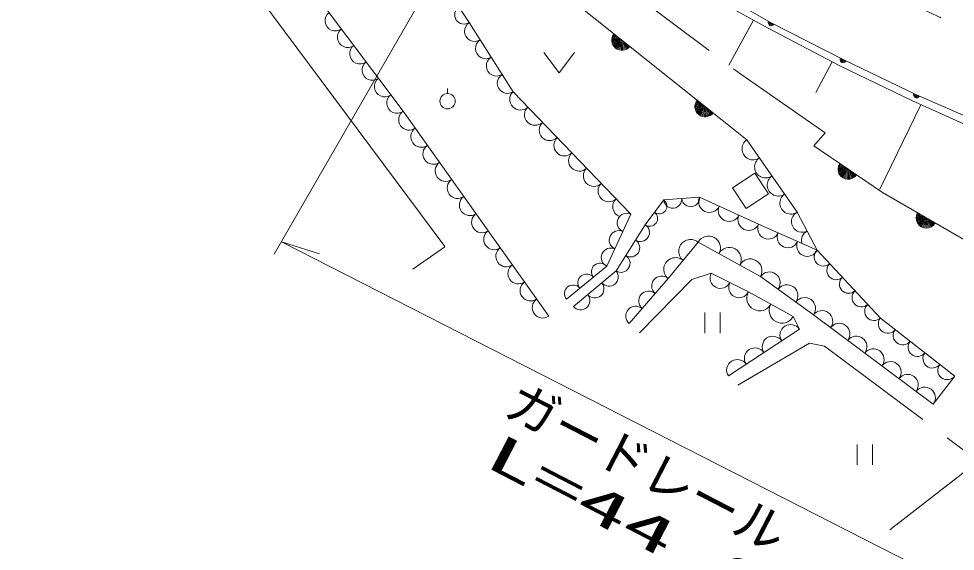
# Model space of a CAD drawing. Units: millimetres, scale not verified. Extents: x 40000 to 680000, y 20000 to 380000.
# Drawn here: x 79838 to 125654, y 254458 to 280539 of the extents above; entities that cross this region are included whole.
import ezdxf
from ezdxf.enums import TextEntityAlignment as Align

# ---------------------------------------------------------------- set-up
doc = ezdxf.new("R2010")
doc.units = ezdxf.units.MM
doc.header["$LTSCALE"] = 1000
doc.linetypes.add('CHAIN', pattern=[18.5, 12, -1.5, 3.5, -1.5])
doc.linetypes.add('DASHED', pattern=[7.5, 6, -1.5])
for name, color, linetype, lineweight in [('M-BGD', 7, 'Continuous', 13), ('M-BMK', 2, 'CHAIN', 13), ('M-STR-HTXT', 7, 'Continuous', 13), ('M-STR-STRC', 7, 'Continuous', 13)]:
    doc.layers.add(name, color=color, linetype=linetype, lineweight=lineweight)
doc.styles.add('ＭＳ ゴシック', font='')
doc.styles.get('ＭＳ ゴシック').set_extended_font_data('MS Gothic')

msp = doc.modelspace()

# ---------------------------------------------------------------- linework, layer by layer
at = {"layer": 'M-BGD'}
for p, q in [((99161, 287629), (115454, 274608)), ((98807, 284919), (101880, 280351)), ((90018, 283731), (100685, 269389)), ((93814, 282449), (98642, 276012)), ((113247, 282290), (116654, 280342)), ((116507, 280068), (113046, 281976)), ((114572, 278271), (115783, 280467)), ((101880, 280351), (104018, 276960)), ((120000, 278237), (116507, 280068)), ((116654, 280342), (120171, 278535)), ((105526, 278888), (106276, 277888)), ((106276, 277888), (107026, 278888)), ((118839, 276928), (119628, 278432)), ((123569, 276513), (120000, 278237)), ((120171, 278535), (123760, 276811)), ((100818, 277125), (100818, 276875)), ((104018, 276960), (109778, 270970)), ((123760, 276811), (127440, 275195)), ((121969, 272193), (123964, 276322)), ((127276, 274840), (123569, 276513)), ((98642, 276012), (105768, 265973)), ((115454, 274608), (117922, 271066)), ((118739, 274315), (122093, 272032)), ((114758, 272265), (115844, 272976)), ((115844, 272976), (116512, 271957)), ((115426, 271245), (114758, 272265)), ((111396, 271664), (113148, 271801)), ((113148, 271801), (116034, 270478)), ((116512, 271957), (115426, 271245)), ((122093, 272032), (126377, 269541)), ((110485, 270451), (111396, 271664)), ((109778, 270970), (108606, 268416)), ((117922, 271066), (118894, 269211)), ((109060, 268185), (110485, 270451)), ((116034, 270478), (118894, 269211)), ((113073, 269595), (111602, 267819)), ((116129, 267918), (113073, 269595)), ((99117, 268273), (100679, 269370)), ((118894, 269211), (121988, 265882)), ((108606, 268416), (106631, 266805)), ((106975, 266444), (109060, 268185)), ((113710, 268071), (115535, 267159)), ((111602, 267819), (109704, 265605)), ((118718, 266037), (116129, 267918)), ((115535, 267159), (117720, 265949)), ((113395, 265145), (113395, 266145)), ((114145, 266145), (114145, 265145)), ((117720, 265949), (118033, 265328)), ((124580, 261664), (118718, 266037)), ((121988, 265882), (125625, 263040)), ((118033, 265328), (114554, 263043)), ((124580, 261664), (125625, 263040)), ((120853, 258688), (120853, 259688)), ((121603, 259688), (121603, 258688))]:
    msp.add_line(p, q, dxfattribs=at)
at = {"layer": 'M-BGD', "linetype": 'DASHED'}
for p, q in [((108811, 282583), (115162, 277823)), ((115162, 277823), (119289, 274958)), ((119289, 274958), (118739, 274315)), ((112773, 267762), (113710, 268071)), ((110204, 265148), (112773, 267762)), ((115018, 262586), (118528, 264655)), ((118528, 264655), (119256, 264502)), ((119256, 264502), (127601, 258263))]:
    msp.add_line(p, q, dxfattribs=at)
at = {"layer": 'M-BGD'}
msp.add_circle((100818, 276500), 375, dxfattribs=at)
for centre, radius, start, end in [((101624, 280731), 459, 123.9223, 303.9223), ((95323, 280438), 503, 126.8707, 306.8707), ((116654, 280342), 150, 150.2377, 332.8051), ((95926, 279633), 503, 126.8707, 306.8707), ((102147, 279927), 501, 122.233, 302.233), ((116654, 280342), 100, 150.2377, 332.8051), ((116654, 280342), 50, 150.2377, 332.8051), ((102682, 279079), 501, 122.233, 302.233), ((109344, 279491), 500, 141.3691, 321.3691), ((109344, 279491), 500, 141.3691, 321.3691), ((109344, 279491), 450, 141.3691, 321.3691), ((109344, 279491), 400, 141.3691, 321.3691), ((109344, 279491), 350, 141.3691, 321.3691), ((109344, 279491), 300, 141.3691, 321.3691), ((109344, 279491), 250, 141.3691, 321.3691), ((109344, 279491), 200, 141.3691, 321.3691), ((109344, 279491), 150, 141.3691, 321.3691), ((109344, 279491), 100, 141.3691, 321.3691), ((109344, 279491), 50, 141.3691, 321.3691), ((96530, 278828), 503, 126.8707, 306.8707), ((103216, 278231), 501, 122.233, 302.233), ((120171, 278535), 150, 152.8051, 334.3474), ((120171, 278535), 100, 152.8051, 334.3474), ((97133, 278024), 503, 126.8707, 306.8707), ((120171, 278535), 50, 152.8051, 334.3474), ((103751, 277384), 501, 122.233, 302.233), ((97737, 277219), 503, 126.8707, 306.8707), ((98341, 276414), 503, 126.8707, 306.8707), ((104378, 276585), 519, 133.8811, 313.8811), ((123760, 276811), 150, 154.3474, 336.2899), ((123760, 276811), 100, 154.3474, 336.2899), ((123760, 276811), 50, 154.3474, 336.2899), ((113417, 276236), 500, 141.3691, 321.3691), ((113417, 276236), 500, 141.3691, 321.3691), ((113417, 276236), 450, 141.3691, 321.3691), ((113417, 276236), 400, 141.3691, 321.3691), ((113417, 276236), 350, 141.3691, 321.3691), ((113417, 276236), 300, 141.3691, 321.3691), ((113417, 276236), 250, 141.3691, 321.3691), ((113417, 276236), 200, 141.3691, 321.3691), ((113417, 276236), 150, 141.3691, 321.3691), ((113417, 276236), 100, 141.3691, 321.3691), ((98939, 275594), 513, 125.3677, 305.3677), ((105098, 275837), 519, 133.8811, 313.8811), ((113417, 276236), 50, 141.3691, 321.3691), ((105818, 275088), 519, 133.8811, 313.8811), ((99533, 274757), 513, 125.3677, 305.3677), ((106538, 274339), 519, 133.8811, 313.8811), ((115762, 274166), 540, 124.8743, 304.8743), ((100127, 273921), 513, 125.3677, 305.3677), ((107258, 273591), 519, 133.8811, 313.8811), ((116379, 273280), 540, 124.8743, 304.8743), ((100721, 273084), 513, 125.3677, 305.3677), ((107978, 272842), 519, 133.8811, 313.8811), ((120416, 273174), 500, 145.7527, 325.7527), ((120416, 273174), 500, 145.7527, 325.7527), ((120416, 273174), 450, 145.7527, 325.7527), ((120416, 273174), 400, 145.7527, 325.7527), ((120416, 273174), 350, 145.7527, 325.7527), ((120416, 273174), 300, 145.7527, 325.7527), ((120416, 273174), 250, 145.7527, 325.7527), ((120416, 273174), 200, 145.7527, 325.7527), ((120416, 273174), 150, 145.7527, 325.7527), ((120416, 273174), 100, 145.7527, 325.7527), ((120416, 273174), 50, 145.7527, 325.7527), ((101314, 272248), 513, 125.3677, 305.3677), ((116997, 272394), 540, 124.8743, 304.8743), ((108698, 272093), 519, 133.8811, 313.8811), ((101908, 271411), 513, 125.3677, 305.3677), ((109418, 271344), 519, 133.8811, 249.3776), ((111834, 271699), 439, 184.4631, 4.4631), ((112710, 271767), 439, 184.4631, 4.4631), ((113629, 271581), 529, 155.3662, 335.3662), ((117614, 271509), 540, 124.8743, 304.8743), ((111168, 271361), 379, 233.0941, 53.0941), ((114591, 271139), 529, 155.3662, 335.3662), ((102502, 270574), 513, 125.3677, 305.3677), ((109583, 270544), 468, 65.3531, 245.3531), ((110713, 270754), 379, 233.0941, 53.0941), ((115553, 270698), 529, 155.3662, 335.3662), ((118165, 270602), 524, 117.6535, 297.6535), ((124235, 270787), 500, 149.8288, 329.8288), ((124235, 270787), 500, 149.8288, 329.8288), ((124235, 270787), 450, 149.8288, 329.8288), ((124235, 270787), 400, 149.8288, 329.8288), ((124235, 270787), 350, 149.8288, 329.8288), ((124235, 270787), 300, 149.8288, 329.8288), ((124235, 270787), 250, 149.8288, 329.8288), ((124235, 270787), 200, 149.8288, 329.8288), ((124235, 270787), 150, 149.8288, 329.8288), ((124235, 270787), 100, 149.8288, 329.8288), ((124235, 270787), 50, 149.8288, 329.8288), ((110248, 270073), 446, 237.8409, 57.8409), ((116511, 270267), 521, 156.1087, 336.1087), ((103096, 269738), 513, 125.3677, 305.3677), ((109192, 269693), 468, 65.3531, 245.3531), ((113583, 269315), 581, 331.2352, 151.2352), ((117464, 269844), 521, 156.1087, 336.1087), ((118651, 269675), 524, 297.6535, 297.6535), ((118651, 269675), 524, 117.6535, 194.564), ((109773, 269318), 446, 237.8409, 57.8409), ((112706, 269151), 576, 50.3505, 230.3505), ((118418, 269422), 521, 156.1087, 336.1087), ((103690, 268901), 513, 125.3677, 305.3677), ((108802, 268841), 468, 65.3531, 245.3531), ((109298, 268562), 446, 237.8409, 57.8409), ((114601, 268756), 581, 331.2352, 151.2352), ((119204, 268878), 454, 132.8986, 312.8986), ((104283, 268065), 513, 125.3677, 305.3677), ((108277, 268147), 425, 39.1889, 219.1889), ((111970, 268263), 576, 50.3505, 230.3505), ((115620, 268197), 581, 331.2352, 151.2352), ((119823, 268212), 454, 132.8986, 312.8986), ((107619, 267610), 425, 39.1889, 219.1889), ((108713, 267894), 453, 219.8659, 39.8659), ((114167, 267843), 510, 153.4567, 333.4567), ((116560, 267604), 533, 324.0011, 144.0011), ((104877, 267228), 513, 125.3677, 305.3677), ((108018, 267314), 453, 219.8659, 39.8659), ((111286, 267450), 486, 49.3947, 229.3947), ((115079, 267387), 510, 153.4567, 333.4567), ((120441, 267546), 454, 132.8986, 312.8986), ((106960, 267074), 425, 39.1889, 219.1889), ((110653, 266712), 486, 49.3947, 229.3947), ((116081, 266857), 624, 151.0136, 331.0136), ((117423, 266977), 533, 324.0011, 144.0011), ((121060, 266880), 454, 132.8986, 312.8986), ((105471, 266392), 513, 125.3677, 305.3677), ((107323, 266734), 453, 219.8659, 39.8659), ((118286, 266350), 533, 324.0011, 144.0011), ((110020, 265974), 486, 49.3947, 229.3947), ((117174, 266252), 624, 151.0136, 331.0136), ((119136, 265724), 522, 323.2765, 143.2765), ((121679, 266214), 454, 132.8986, 312.8986), ((122352, 265597), 462, 142.0018, 322.0018), ((117598, 265043), 520, 33.2963, 213.2963), ((119974, 265100), 522, 323.2765, 143.2765), ((123079, 265029), 462, 142.0018, 322.0018), ((116728, 264471), 520, 33.2963, 213.2963), ((120811, 264475), 522, 323.2765, 143.2765), ((115858, 263900), 520, 33.2963, 213.2963), ((121649, 263850), 522, 323.2765, 143.2765), ((123807, 264461), 462, 142.0018, 322.0018), ((124534, 263893), 462, 142.0018, 322.0018), ((114989, 263329), 520, 33.2963, 213.2963), ((122486, 263225), 522, 323.2765, 143.2765), ((125261, 263324), 462, 142.0018, 322.0018), ((123323, 262601), 522, 323.2765, 143.2765), ((124161, 261976), 522, 323.2765, 143.2765)]:
    msp.add_arc(centre, radius, start, end, dxfattribs=at)
at = {"layer": 'M-BMK'}
msp.add_open_spline([(79838, 310077), (79985, 309964), (80131, 309852), (80278, 309740), (80425, 309627), (80572, 309515), (80718, 309402), (80865, 309290), (81012, 309178), (81159, 309065), (82039, 308391), (82921, 307718), (83802, 307044), (85124, 306035), (86447, 305026), (87778, 304027), (88356, 303594), (88934, 303163), (89514, 302732), (90093, 302302), (90674, 301872), (91255, 301444), (91836, 301016), (92419, 300590), (93002, 300165), (96638, 297516), (100312, 294919), (104068, 292442), (109631, 288774), (115374, 285370), (121322, 282358), (127260, 279351), (133402, 276735), (139727, 274659), (143951, 273272), (148257, 272127), (152619, 271290), (153348, 271151), (154078, 271020), (154808, 270886), (155537, 270752), (156266, 270616), (156997, 270490), (157721, 270365), (158446, 270250), (159172, 270135)], degree=3, knots=[0, 0, 0, 0, 1, 1, 1, 2, 2, 2, 3, 3, 3, 4, 4, 4, 5, 5, 5, 6, 6, 6, 7, 7, 7, 8, 8, 8, 9, 9, 9, 10, 10, 10, 11, 11, 11, 12, 12, 12, 13, 13, 13, 14, 14, 14, 15, 15, 15, 15], dxfattribs=at)
at = {"layer": 'M-STR-HTXT'}
for p, q in [((103433, 288293), (92334, 269006)), ((92687, 269620), (94554, 269028)), ((92687, 269620), (134134, 248450))]:
    msp.add_line(p, q, dxfattribs=at)
at = {"layer": 'M-STR-STRC'}
msp.add_line((140705, 269701), (122446, 255505), dxfattribs=at)

# ---------------------------------------------------------------- texts
at = {"layer": 'M-STR-HTXT', "style": 'ＭＳ ゴシック'}
msp.add_text('ガードレール', height=1833, rotation=332.712, dxfattribs=at).set_placement((103235, 260699), align=Align.BOTTOM_LEFT)
at = {"layer": 'M-STR-HTXT', "style": 'ＭＳ ゴシック', "width": 2}
msp.add_text('L=44.0', height=1833, rotation=332.608, dxfattribs=at).set_placement((102270, 258194), align=Align.BOTTOM_LEFT)

doc.saveas('drawing.dxf')
